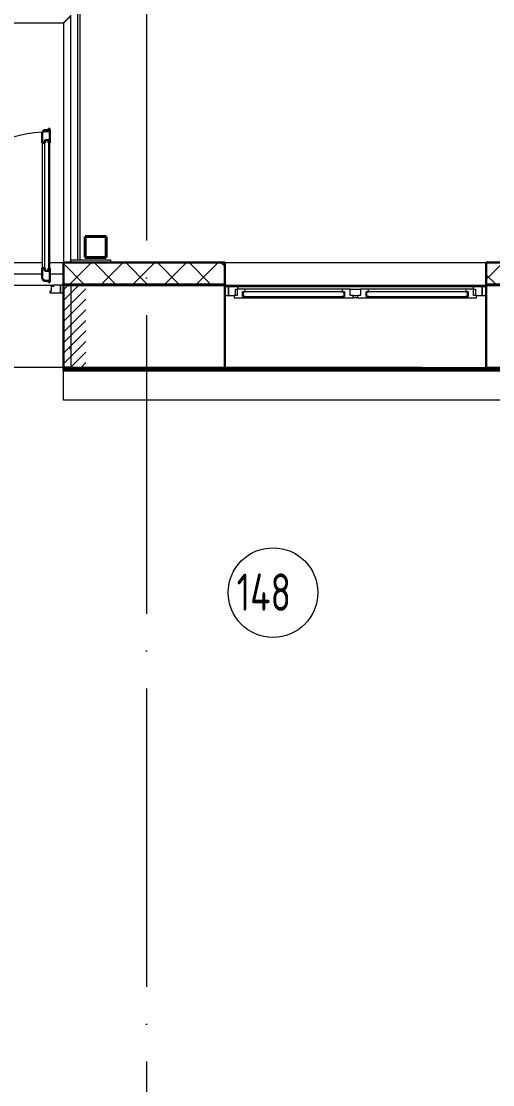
# Model space of a CAD drawing. Header units: millimetres. Extents: x -396912 to 182286, y -43638 to 41610.
# Drawn here: x -47794 to -44636, y 22968 to 30091 of the extents above; entities that cross this region are included whole.
import ezdxf

# ---------------------------------------------------------------- set-up
doc = ezdxf.new("R2010")
doc.units = ezdxf.units.MM
doc.linetypes.add('ADSK_Линия сетки', pattern=[25, 20, -2.5, 0, -2.5])
doc.linetypes.add('ADSK_Штриховая_ш2 п1_5', pattern=[4.5, 3, -1.5])
for name, color, linetype, lineweight in [('_ Окна', 7, 'Continuous', 9), ('Двери', 252, 'Continuous', 9), ('Лестницы', 252, 'Continuous', 9), ('Марки помещений', 252, 'Continuous', 20), ('Несущие колонны', 252, 'Continuous', 18), ('Ограждение', 252, 'Continuous', 9), ('Окна', 252, 'Continuous', 9), ('Оси', 252, 'Continuous', 9), ('Стены внутренние', 7, 'Continuous', 18), ('Стены наружные', 7, 'Continuous', 18), ('Стены штриховка', 7, 'Continuous', 9)]:
    doc.layers.add(name, color=color, linetype=linetype, lineweight=lineweight)
doc.layers.add('Двери открывание', color=7, linetype='Continuous', lineweight=9, true_color=0xc0c0c0)
doc.styles.add('GOST Common_3', font='', dxfattribs={"height": 3.5})
doc.styles.get('GOST Common_3').set_extended_font_data('GOST 2.304 type A')

# ---------------------------------------------------------------- blocks, each defined once
blk = doc.blocks.new('1 этаж')
at = {"layer": 'Двери', "lineweight": 18, "true_color": 0x636466}
h = blk.add_hatch(dxfattribs=at)
h.set_pattern_fill('FP_2', color=251, style=0, pattern_type=2)
h.set_pattern_definition([(45, (-54187.8, 27129.27), (-35.3553, 35.3553), [])])
h.paths.add_polyline_path([(-53062.8, 26854.3), (-53062.8, 27404.3), (-53212.8, 27404.3), (-53212.8, 26854.3), (-53135.8, 26854.3)])
h.paths.add_polyline_path([(-54912.8, 26854.3), (-54912.8, 27404.3), (-55062.8, 27404.3), (-55062.8, 26854.3)])
at = {"layer": '_ Окна', "color": 251, "true_color": 0x636466}
for p, q in [((-52107.8, 27394.3), (-52132.8, 27394.3)), ((-52107.8, 27336.3), (-52107.8, 27394.3)), ((-52009.8, 27360.3), (-52012.8, 27360.3)), ((-52012.8, 27360.3), (-52012.8, 27328.3)), ((-51332.8, 27360.3), (-52009.8, 27360.3)), ((-52009.8, 27360.3), (-52009.8, 27328.3)), ((-52009.8, 27328.3), (-52009.8, 27360.3)), ((-51332.8, 27328.3), (-51332.8, 27360.3)), ((-51332.8, 27360.3), (-51332.8, 27328.3)), ((-51329.8, 27360.3), (-51332.8, 27360.3)), ((-51329.8, 27328.3), (-51329.8, 27360.3)), ((-51182.8, 27360.3), (-51185.8, 27360.3)), ((-51185.8, 27360.3), (-51185.8, 27328.3)), ((-50505.8, 27360.3), (-51182.8, 27360.3)), ((-51182.8, 27360.3), (-51182.8, 27328.3)), ((-51182.8, 27328.3), (-51182.8, 27360.3)), ((-50505.8, 27328.3), (-50505.8, 27360.3)), ((-50505.8, 27360.3), (-50505.8, 27328.3)), ((-50502.8, 27360.3), (-50505.8, 27360.3)), ((-50502.8, 27328.3), (-50502.8, 27360.3)), ((-50382.8, 27394.3), (-50407.8, 27394.3)), ((-50407.8, 27394.3), (-50407.8, 27336.3)), ((-52132.8, 27336.3), (-52107.8, 27336.3)), ((-52012.8, 27328.3), (-52009.8, 27328.3)), ((-52009.8, 27328.3), (-51332.8, 27328.3)), ((-51332.8, 27328.3), (-51329.8, 27328.3)), ((-51185.8, 27328.3), (-51182.8, 27328.3)), ((-51182.8, 27328.3), (-50505.8, 27328.3)), ((-50505.8, 27328.3), (-50502.8, 27328.3)), ((-50407.8, 27336.3), (-50382.8, 27336.3))]:
    blk.add_line(p, q, dxfattribs=at)
at = {"layer": '_ Окна', "color": 251, "lineweight": 18, "true_color": 0x636466}
for p, q in [((-52048.4, 27394.3), (-52107.8, 27394.3)), ((-52107.8, 27394.3), (-52107.8, 27336.3)), ((-52061.8, 27336.3), (-52061.8, 27377.3)), ((-52061.8, 27377.3), (-52049.8, 27377.3)), ((-52049.8, 27377.3), (-52049.8, 27336.3)), ((-51999.4, 27377.3), (-52049.8, 27377.3)), ((-52043.8, 27377.3), (-52048.4, 27394.3)), ((-52012.8, 27328.3), (-52012.8, 27360.3)), ((-52012.8, 27360.3), (-51994.8, 27360.3)), ((-51994.8, 27360.3), (-51999.4, 27377.3)), ((-51343.2, 27377.3), (-51347.8, 27360.3)), ((-51347.8, 27360.3), (-51329.8, 27360.3)), ((-51292.8, 27377.3), (-51343.2, 27377.3)), ((-51329.8, 27360.3), (-51329.8, 27328.3)), ((-51292.8, 27336.3), (-51292.8, 27377.3)), ((-51222.8, 27377.3), (-51222.8, 27336.3)), ((-51172.4, 27377.3), (-51222.8, 27377.3)), ((-51185.8, 27328.3), (-51185.8, 27360.3)), ((-51185.8, 27360.3), (-51167.8, 27360.3)), ((-51167.8, 27360.3), (-51172.4, 27377.3)), ((-50516.2, 27377.3), (-50520.8, 27360.3)), ((-50520.8, 27360.3), (-50502.8, 27360.3)), ((-50465.8, 27377.3), (-50516.2, 27377.3)), ((-50502.8, 27360.3), (-50502.8, 27328.3)), ((-50467.2, 27394.3), (-50471.8, 27377.3)), ((-50407.8, 27394.3), (-50467.2, 27394.3)), ((-50465.8, 27336.3), (-50465.8, 27377.3)), ((-50465.8, 27377.3), (-50453.8, 27377.3)), ((-50453.8, 27377.3), (-50453.8, 27336.3)), ((-50407.8, 27336.3), (-50407.8, 27394.3)), ((-52107.8, 27336.3), (-52069.8, 27336.3)), ((-52049.8, 27336.3), (-52069.8, 27336.3)), ((-52069.8, 27336.3), (-52069.8, 27319.3)), ((-52069.8, 27319.3), (-52013.8, 27319.3)), ((-52013.8, 27319.3), (-52012.8, 27320.3)), ((-51994.8, 27328.3), (-52012.8, 27328.3)), ((-52012.8, 27320.3), (-52011.8, 27319.3)), ((-52011.8, 27319.3), (-51997.2, 27319.3)), ((-51997.2, 27319.3), (-51994.8, 27328.3)), ((-51329.8, 27328.3), (-51347.8, 27328.3)), ((-51347.8, 27328.3), (-51345.4, 27319.3)), ((-51345.4, 27319.3), (-51330.8, 27319.3)), ((-51330.8, 27319.3), (-51329.8, 27320.3)), ((-51329.8, 27320.3), (-51328.8, 27319.3)), ((-51328.8, 27319.3), (-51272.8, 27319.3)), ((-51272.8, 27336.3), (-51292.8, 27336.3)), ((-51272.8, 27319.3), (-51272.8, 27336.3)), ((-51222.8, 27336.3), (-51242.8, 27336.3)), ((-51242.8, 27336.3), (-51242.8, 27319.3)), ((-51242.8, 27319.3), (-51186.8, 27319.3)), ((-51186.8, 27319.3), (-51185.8, 27320.3)), ((-51167.8, 27328.3), (-51185.8, 27328.3)), ((-51185.8, 27320.3), (-51184.8, 27319.3)), ((-51184.8, 27319.3), (-51170.2, 27319.3)), ((-51170.2, 27319.3), (-51167.8, 27328.3)), ((-50502.8, 27328.3), (-50520.8, 27328.3)), ((-50520.8, 27328.3), (-50518.4, 27319.3)), ((-50518.4, 27319.3), (-50503.8, 27319.3)), ((-50503.8, 27319.3), (-50502.8, 27320.3)), ((-50502.8, 27320.3), (-50501.8, 27319.3)), ((-50501.8, 27319.3), (-50445.8, 27319.3)), ((-50445.8, 27336.3), (-50465.8, 27336.3)), ((-50445.8, 27319.3), (-50445.8, 27336.3)), ((-50445.8, 27336.3), (-50407.8, 27336.3))]:
    blk.add_line(p, q, dxfattribs=at)
at = {"layer": 'Двери', "color": 251, "lineweight": 30, "true_color": 0x636466}
for p, q in [((-53345.8, 28432.3), (-53354.8, 28432.3)), ((-53354.8, 28432.3), (-53354.8, 28358.3)), ((-53313.8, 28442.3), (-53345.8, 28442.3)), ((-53345.8, 28442.3), (-53345.8, 28432.3)), ((-53304.8, 28452.3), (-53313.8, 28452.3)), ((-53313.8, 28452.3), (-53313.8, 28442.3)), ((-53304.8, 28358.3), (-53304.8, 28452.3)), ((-53354.8, 28358.3), (-53337.8, 28358.3)), ((-53337.8, 28358.3), (-53337.8, 28376.3)), ((-53337.8, 28376.3), (-53313.8, 28376.3)), ((-53313.8, 28376.3), (-53313.8, 28358.3)), ((-53313.8, 28358.3), (-53304.8, 28358.3)), ((-53354.8, 27518.3), (-53354.8, 27444.3)), ((-53354.8, 27518.3), (-53337.8, 27518.3)), ((-53337.8, 27518.3), (-53337.8, 27500.3)), ((-53337.8, 27500.3), (-53313.8, 27500.3)), ((-53313.8, 27518.3), (-53304.8, 27518.3)), ((-53313.8, 27500.3), (-53313.8, 27518.3)), ((-53304.8, 27424.3), (-53304.8, 27518.3)), ((-53354.8, 27444.3), (-53345.8, 27444.3)), ((-53345.8, 27444.3), (-53345.8, 27434.3)), ((-53345.8, 27434.3), (-53313.8, 27434.3)), ((-53313.8, 27434.3), (-53313.8, 27424.3)), ((-53313.8, 27424.3), (-53304.8, 27424.3))]:
    blk.add_line(p, q, dxfattribs=at)
at = {"layer": 'Двери', "color": 251, "true_color": 0x636466}
for p, q in [((-53354.8, 28358.3), (-53354.8, 27518.3)), ((-53337.8, 27500.3), (-53337.8, 28376.3)), ((-53337.8, 28376.3), (-53313.8, 28376.3)), ((-53313.8, 28376.3), (-53313.8, 27500.3)), ((-53304.8, 27518.3), (-53304.8, 28358.3)), ((-53313.8, 27500.3), (-53337.8, 27500.3)), ((-53294.8, 27363.3), (-53304.8, 27363.3)), ((-53304.8, 27363.3), (-53304.8, 27354.3)), ((-53304.8, 27354.3), (-53232.8, 27354.3)), ((-53279.8, 27395.3), (-53294.8, 27395.3)), ((-53294.8, 27395.3), (-53294.8, 27363.3)), ((-53279.8, 27404.3), (-53279.8, 27395.3)), ((-53232.8, 27404.3), (-53279.8, 27404.3)), ((-53212.8, 27404.3), (-53232.8, 27404.3)), ((-53232.8, 27404.3), (-53232.8, 27354.3)), ((-53232.8, 27354.3), (-53232.8, 27404.3)), ((-53232.8, 27354.3), (-53212.8, 27354.3)), ((-53212.8, 27354.3), (-53212.8, 27404.3))]:
    blk.add_line(p, q, dxfattribs=at)
at = {"layer": 'Двери', "color": 251, "linetype": 'ADSK_Штриховая_ш2 п1_5', "true_color": 0x636466}
for p, q in [((-53062.8, 27404.3), (-53212.8, 27404.3)), ((-53212.8, 27404.3), (-53212.8, 26854.3)), ((-53212.8, 26854.3), (-53062.8, 26854.3))]:
    blk.add_line(p, q, dxfattribs=at)
at = {"layer": 'Двери открывание', "color": 251, "true_color": 0x636466}
blk.add_arc((-53284.8, 27424.3), 1008, 91.1369, 180, dxfattribs=at)
at = {"layer": 'Лестницы', "color": 251, "true_color": 0x636466}
for p, q in [((-53117.8, 27573.8), (-53117.8, 29256.3)), ((-53117.8, 27556.1), (-53117.8, 27558.8)), ((-54770.8, 27480.3), (-53354.8, 27480.3)), ((-53304.8, 27480.3), (-53212.8, 27480.3))]:
    blk.add_line(p, q, dxfattribs=at)
at = {"layer": 'Марки помещений', "color": 251, "true_color": 0x636466}
blk.add_circle((-51809.6, 25345.9), 300, dxfattribs=at)
at = {"layer": 'Несущие колонны', "color": 251, "lineweight": 40, "true_color": 0x636466}
for p, q in [((-53067.8, 27591.3), (-53067.8, 27731.3)), ((-53067.8, 27731.3), (-52927.8, 27731.3)), ((-52927.8, 27731.3), (-53067.8, 27731.3)), ((-53067.8, 27731.3), (-53067.8, 27591.3)), ((-52927.8, 27731.3), (-52927.8, 27591.3)), ((-52927.8, 27591.3), (-52927.8, 27731.3)), ((-52927.8, 27591.3), (-53067.8, 27591.3)), ((-53067.8, 27591.3), (-52927.8, 27591.3))]:
    blk.add_line(p, q, dxfattribs=at)
at = {"layer": 'Ограждение', "color": 251, "true_color": 0x636466}
for p, q in [((-53162.8, 27556.3), (-53162.8, 29211.3)), ((-55457.8, 29161.3), (-53212.8, 29161.3)), ((-53212.8, 29161.3), (-53212.8, 27556.3)), ((-52132.8, 26854.3), (-50382.8, 26854.3)), ((-53212.8, 26634.3), (-53212.8, 26834.3)), ((-44482.8, 26634.3), (-53212.8, 26634.3))]:
    blk.add_line(p, q, dxfattribs=at)
blk.add_open_spline([(-53162.8, 29211.3), (-53162.8, 29211.3), (-53163.2, 29210.8), (-53164.6, 29209.4), (-53166.1, 29208), (-53167.6, 29206.5), (-53169, 29205.1), (-53170.5, 29203.6), (-53172.5, 29201.5), (-53174.8, 29199.3), (-53176.7, 29197.3), (-53178.2, 29195.8), (-53179.8, 29194.3), (-53181.3, 29192.7), (-53182.9, 29191.2), (-53184.5, 29189.5), (-53186.2, 29187.9), (-53187.8, 29186.3), (-53189.4, 29184.6), (-53191.1, 29183), (-53192.7, 29181.4), (-53194.3, 29179.8), (-53195.8, 29178.2), (-53197.4, 29176.7), (-53198.9, 29175.2), (-53200.3, 29173.8), (-53201.7, 29172.4), (-53203.5, 29170.6), (-53205.1, 29168.9), (-53206.6, 29167.5), (-53208, 29166.1), (-53209.5, 29164.6), (-53211, 29163.1), (-53212.4, 29161.7), (-53212.8, 29161.3), (-53212.8, 29161.3)], degree=3, knots=[0, 0, 0, 0, 0.083333, 0.125, 0.166667, 0.208333, 0.229167, 0.25, 0.291667, 0.333333, 0.354167, 0.375, 0.395833, 0.416667, 0.4375, 0.458333, 0.479167, 0.5, 0.520833, 0.541667, 0.5625, 0.583333, 0.604167, 0.625, 0.645833, 0.666667, 0.6875, 0.708333, 0.75, 0.770833, 0.791667, 0.833333, 0.875, 0.916667, 1, 1, 1, 1], dxfattribs=at)
at = {"layer": 'Окна', "color": 251, "true_color": 0x636466}
for p, q in [((-50467.2, 27394.3), (-52048.4, 27394.3)), ((-51343.2, 27377.3), (-51999.4, 27377.3)), ((-51292.8, 27377.3), (-51222.8, 27377.3)), ((-50516.2, 27377.3), (-51172.4, 27377.3)), ((-52013.8, 27319.3), (-52011.8, 27319.3)), ((-51997.2, 27319.3), (-51345.4, 27319.3)), ((-51330.8, 27319.3), (-51328.8, 27319.3)), ((-51272.8, 27336.3), (-51242.8, 27336.3)), ((-51242.8, 27319.3), (-51272.8, 27319.3)), ((-51186.8, 27319.3), (-51184.8, 27319.3)), ((-51170.2, 27319.3), (-50518.4, 27319.3)), ((-50503.8, 27319.3), (-50501.8, 27319.3))]:
    blk.add_line(p, q, dxfattribs=at)
at = {"layer": 'Оси', "color": 251, "linetype": 'ADSK_Линия сетки', "ltscale": 100, "true_color": 0x636466}
for p, q in [((-52657.8, 32204.9), (-52657.8, 10954.3)), ((-807.8, 26854.3), (-72530.1, 26854.3))]:
    blk.add_line(p, q, dxfattribs=at)
at = {"layer": 'Стены внутренние', "color": 251, "true_color": 0x636466}
for p, q in [((-54770.8, 27556.3), (-53354.8, 27556.3)), ((-53304.8, 27556.3), (-53212.8, 27556.3)), ((-52132.8, 27556.3), (-50382.8, 27556.3)), ((-54845.8, 27404.3), (-53279.8, 27404.3)), ((-53162.8, 27404.3), (-53162.8, 26854.3)), ((-52132.8, 27404.3), (-50382.8, 27404.3)), ((-53212.8, 26854.3), (-56002.8, 26854.3)), ((-53162.8, 26854.3), (-52132.8, 26854.3)), ((-50382.8, 26854.3), (-49347.8, 26854.3))]:
    blk.add_line(p, q, dxfattribs=at)
at = {"layer": 'Стены внутренние', "color": 251, "lineweight": 30, "true_color": 0x636466}
for p, q in [((-52132.8, 27556.3), (-53212.8, 27556.3)), ((-53212.8, 27556.3), (-53212.8, 27414.3)), ((-52132.8, 27414.3), (-52132.8, 27556.3)), ((-49347.8, 27556.3), (-50382.8, 27556.3)), ((-50382.8, 27556.3), (-50382.8, 27414.3)), ((-52132.8, 27404.3), (-53212.8, 27404.3)), ((-53212.8, 27404.3), (-53212.8, 26854.3)), ((-52132.8, 26854.3), (-52132.8, 27404.3)), ((-49347.8, 27404.3), (-50382.8, 27404.3)), ((-50382.8, 27404.3), (-50382.8, 26854.3))]:
    blk.add_line(p, q, dxfattribs=at)
at = {"layer": 'Стены внутренние', "color": 251, "linetype": 'Continuous', "lineweight": 9, "true_color": 0x636466}
for p, q in [((-53078.1, 27414.3), (-53210.8, 27546.9)), ((-53190.9, 27554.3), (-53192.1, 27556.3)), ((-53167.7, 27414.3), (-53027.7, 27554.3)), ((-53047.6, 27556.3), (-53048.8, 27554.3)), ((-52866, 27414.3), (-53006, 27554.3)), ((-52955.5, 27414.3), (-52815.5, 27554.3)), ((-52653.9, 27414.3), (-52793.9, 27554.3)), ((-52743.4, 27414.3), (-52603.4, 27554.3)), ((-52604.3, 27554.3), (-52605.5, 27556.3)), ((-52441.7, 27414.3), (-52581.7, 27554.3)), ((-52531.3, 27414.3), (-52391.3, 27554.3)), ((-52229.6, 27414.3), (-52369.6, 27554.3)), ((-52319.1, 27414.3), (-52179.1, 27554.3)), ((-52134.8, 27531.6), (-52157.5, 27554.3)), ((-50380.8, 27443.4), (-50269.9, 27554.3)), ((-52134.8, 27424.4), (-52132.8, 27424.4)), ((-50320.4, 27414.3), (-50380.8, 27474.7)), ((-53171.8, 26984), (-53168.5, 26984))]:
    blk.add_line(p, q, dxfattribs=at)
at = {"layer": 'Стены наружные', "color": 251, "true_color": 0x636466}
for p, q in [((-53117.8, 27573.8), (-53117.8, 29256.3)), ((-53102.8, 29271.3), (-53102.8, 27573.8)), ((-53162.8, 27573.8), (-52897.8, 27573.8)), ((-52897.8, 27573.8), (-52897.8, 27558.8)), ((-52897.8, 27558.8), (-53162.8, 27558.8)), ((-53117.8, 27556.3), (-53117.8, 27558.8)), ((-53102.8, 27558.8), (-53102.8, 27556.3)), ((-52132.8, 26854.3), (-53162.8, 26854.3)), ((-49347.8, 26854.3), (-50382.8, 26854.3))]:
    blk.add_line(p, q, dxfattribs=at)
at = {"layer": 'Стены наружные', "color": 251, "lineweight": 30, "true_color": 0x636466}
for p, q in [((-53212.8, 27414.3), (-53212.8, 27404.3)), ((-52132.8, 27404.3), (-52132.8, 27414.3)), ((-50382.8, 27414.3), (-50382.8, 27404.3)), ((-53162.8, 26854.3), (-53212.8, 26854.3)), ((-53212.8, 26854.3), (-53212.8, 26834.3)), ((-52132.8, 26839.3), (-52132.8, 26854.3)), ((-50382.8, 26854.3), (-50382.8, 26839.3)), ((-44482.8, 26839.3), (-53212.8, 26839.3)), ((-53212.8, 26834.3), (-44482.8, 26834.3))]:
    blk.add_line(p, q, dxfattribs=at)
at = {"layer": 'Стены наружные', "color": 251, "linetype": 'Continuous', "lineweight": 9, "true_color": 0x636466}
for p, q in [((-52894.1, 26839.3), (-52879.1, 26854.3)), ((-52469.9, 26839.3), (-52454.9, 26854.3)), ((-50348.5, 26839.3), (-50333.5, 26854.3))]:
    blk.add_line(p, q, dxfattribs=at)
at = {"layer": 'Стены штриховка', "color": 251, "true_color": 0x636466}
for p, q in [((-52134.8, 27554.3), (-53210.8, 27554.3)), ((-53210.8, 27414.3), (-53210.8, 27554.3)), ((-52134.8, 27554.3), (-52134.8, 27414.3)), ((-49349.8, 27554.3), (-50380.8, 27554.3)), ((-50380.8, 27414.3), (-50380.8, 27554.3)), ((-53212.8, 27414.3), (-52132.8, 27414.3)), ((-50382.8, 27414.3), (-49347.8, 27414.3)), ((-53212.8, 26854.3), (-53162.8, 26854.3))]:
    blk.add_line(p, q, dxfattribs=at)
at = {"layer": 'Марки помещений', "color": 251, "true_color": 0x636466, "style": 'GOST Common_3', "width": 0.9}
blk.add_text('148', height=250, dxfattribs=at).set_placement((-52053, 25223.7))

msp = doc.modelspace()

# ---------------------------------------------------------------- block references
msp.add_blockref('1 этаж', (5702.1, 918.2))

doc.saveas('drawing.dxf')
